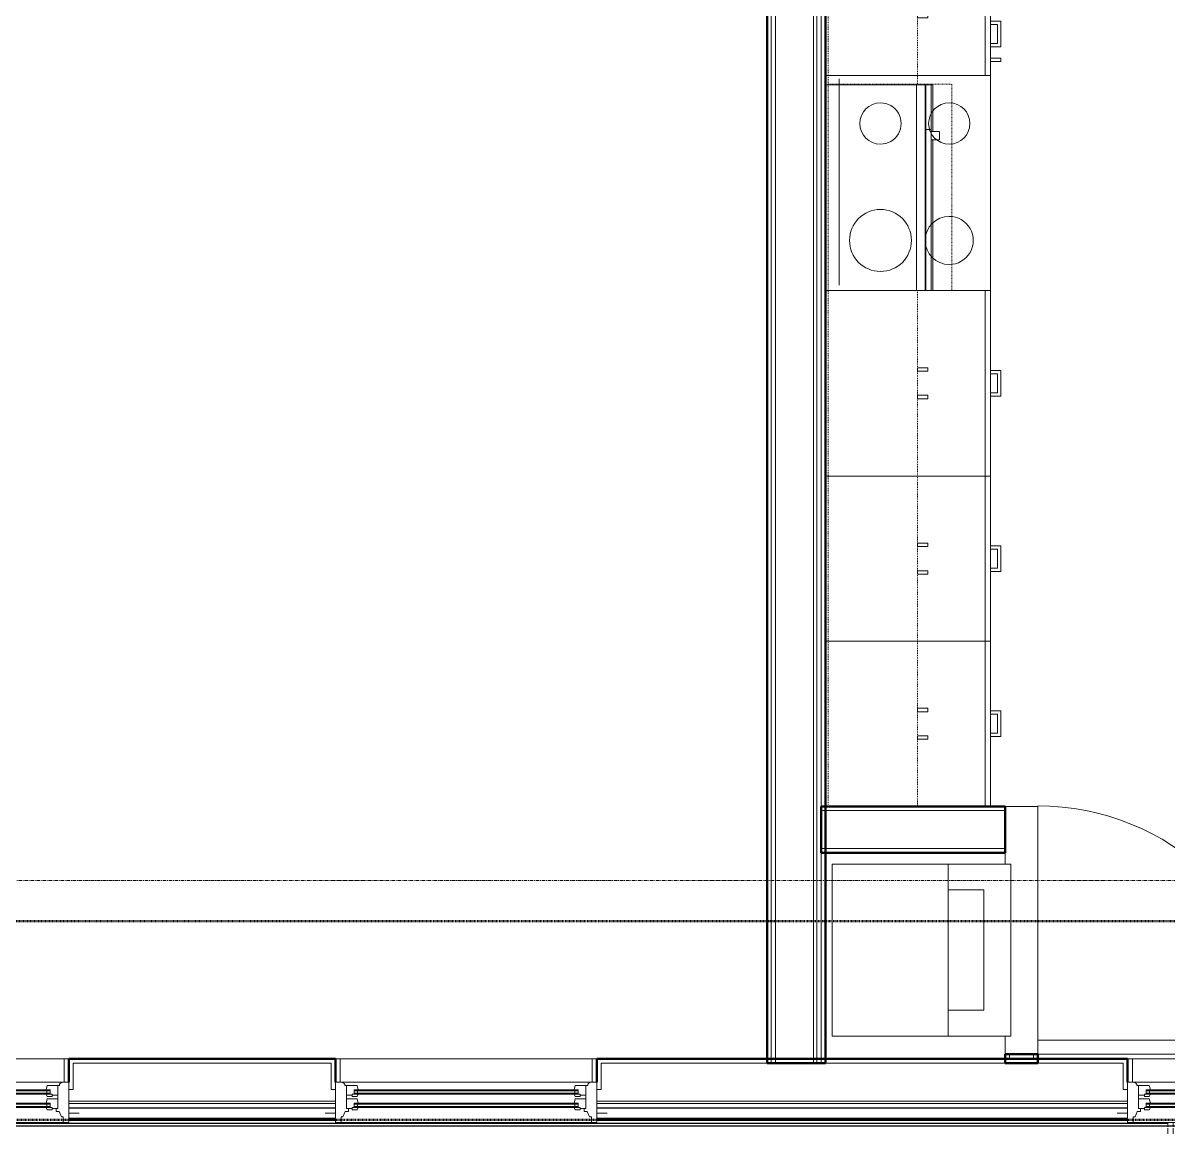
# Model space of a CAD drawing. Header units: inches. Extents: x -4218 to -1830, y 9767 to 12426.
# Drawn here: x -3028.8 to -2862.2, y 11246.4 to 11406.9 of the extents above; entities that cross this region are included whole.
import ezdxf

# ---------------------------------------------------------------- set-up
doc = ezdxf.new("R2010")
doc.units = ezdxf.units.IN
doc.header["$MEASUREMENT"] = 0
for name, pattern in [('Dash', [0.25, 0.125, -0.125]), ('Dash 1_16_', [0.125, 0.0625, -0.0625]), ('Grid Line 1_2_', [0.875, 0.5, -0.125, 0.125, -0.125]), ('Overhead', [0.15625, 0.09375, -0.0625])]:
    doc.linetypes.add(name, pattern=pattern)
for name, color, linetype, lineweight in [('0-1', 7, 'Continuous', 5), ('0-2', 10, 'Continuous', 9), ('A-DOOR-1', 10, 'Continuous', 9), ('A-DOOR-2', 50, 'Continuous', 20), ('A-GLAZ-1', 151, 'Continuous', 9), ('A-GLAZ-2', 151, 'Continuous', 20), ('A-WALL', 113, 'Continuous', 13), ('A-WALL-1', 7, 'Continuous', 50), ('A-WALL-2', 250, 'Continuous', 13), ('A-WALL-3', 10, 'Continuous', 9), ('A-WALL-4', 252, 'Continuous', 9), ('A-WALL-7', 113, 'Continuous', 9), ('A-WALL-8', 113, 'Continuous', 50), ('C-PROP-LINE-1', 91, 'Dash 1_16_', 50), ('I-WALL-1', 7, 'Continuous', 50), ('P-SANR-FIXT-1', 10, 'Continuous', 9), ('Q-CASE-1', 253, 'Continuous', 9), ('Q-CASE-2', 252, 'Continuous', 9), ('Q-CASE-3', 10, 'Continuous', 9), ('Q-CASE-4', 252, 'Dash', 9), ('Q-CASE-5', 253, 'Dash', 9), ('Q-CASE-6', 254, 'Continuous', 9), ('Q-SPCQ-1', 10, 'Continuous', 9), ('Q-SPCQ-2', 91, 'Overhead', 9), ('S-GRID-1', 1, 'Grid Line 1_2_', 9)]:
    doc.layers.add(name, color=color, linetype=linetype, lineweight=lineweight)

# ---------------------------------------------------------------- blocks, each defined once
blk = doc.blocks.new('Range - 24_ x 30_-2320547-BACKGROUND - RCP - 3RD FLOOR')
at = {"layer": 'Q-SPCQ-1'}
blk.add_line((0, 22), (30, 22), dxfattribs=at)
for centre, radius, start, end in [((6.5, 16), 4.5, 360, 180), ((23.5, 16), 3, 360, 180), ((6.5, 16), 4.5, 180, 360), ((23.5, 16), 3, 180, 0), ((6.5, 6), 3.5, 360, 180), ((23.5, 6), 3, 360, 180), ((6.5, 6), 3.5, 180, 0), ((23.5, 6), 3, 180, 360)]:
    blk.add_arc(centre, radius, start, end, dxfattribs=at)
blk = doc.blocks.new('SWING - SINGLE - FLUSH - 36_ x 80_ - OFFSET PIVOT DOOR AT MAGIC PAK AND WASHER_DRYER-3199414-BACKGROUND - RCP - 3RD FLOOR')
at = {"layer": 'A-DOOR-1'}
blk.add_arc((18, 2.37), 36.07, 93.1789, 180, dxfattribs=at)
at = {"layer": 'A-DOOR-2'}
for p, q in [((16, 2.37), (16, 38.39)), ((18, 38.39), (16, 38.39)), ((18, 2.37), (18, 38.39)), ((18, 2.37), (16, 2.37))]:
    blk.add_line(p, q, dxfattribs=at)
blk = doc.blocks.new('Stacked Washer and Dryer - 26_x25_ - Private-1352637-BACKGROUND - RCP - 3RD FLOOR')
at = {"layer": 'P-SANR-FIXT-1'}
for p, q in [((26, 12.5), (0, 12.5)), ((0, -12.5), (0, 12.5)), ((16.90625, 12.5), (16.90625, -12.5)), ((26, 12.5), (26, -12.5)), ((16.90625, 8.75), (22.09375, 8.75)), ((22.09375, 8.75), (22.09375, -8.75)), ((22.09375, -8.75), (16.90625, -8.75)), ((0, -12.5), (26, -12.5))]:
    blk.add_line(p, q, dxfattribs=at)
blk = doc.blocks.new('30quot_MicrowaveVent_11166 - 70cm miele oven-2322118-BACKGROUND - RCP - 3RD FLOOR')
at = {"layer": 'Q-CASE-1'}
for p, q in [((-14.2, 0), (-14.2, -0.38)), ((15.68, -0.38), (15.68, 0))]:
    blk.add_line(p, q, dxfattribs=at)
at = {"layer": 'Q-CASE-2'}
for p, q in [((-14.2, -0.38), (-14.2, -13.23)), ((15.68, -13.23), (15.68, -0.38)), ((-14.2, -13.23), (-14.2, -14.49)), ((15.68, -13.23), (-14.2, -13.23)), ((15.68, -14.49), (15.68, -13.23)), ((-14.2, -14.49), (15.68, -14.49)), ((9.18, -14.61), (-14.2, -14.61)), ((-14.2, -14.61), (-14.2, -15.39)), ((9.18, -14.61), (9.18, -15.39)), ((15.68, -14.61), (9.18, -14.61)), ((9.18, -14.61), (9.18, -15.39)), ((15.68, -14.61), (15.68, -15.39)), ((-14.2, -15.39), (-14.2, -15.6)), ((-14.2, -15.39), (9.18, -15.39)), ((-14.2, -15.6), (7.69, -15.6)), ((7.69, -15.39), (7.69, -16.55)), ((7.69, -16.6), (8.88, -16.6)), ((8.88, -16.55), (8.88, -15.39)), ((8.88, -15.6), (15.68, -15.6)), ((8.88, -16.55), (8.88, -16.55)), ((9.18, -15.39), (15.68, -15.39)), ((15.68, -15.6), (15.68, -15.39))]:
    blk.add_line(p, q, dxfattribs=at)
at = {"layer": 'Q-CASE-6'}
blk.add_line((15.68, 0), (-14.2, 0), dxfattribs=at)
blk = doc.blocks.new('Base Cabinet 3 Drawer 230 - Base Cabinet 3 Drawer 230 27_-2571739-BACKGROUND - RCP - 3RD FLOOR')
at = {"layer": 'Q-CASE-3'}
for p, q in [((-12.76, -23.25), (-12.76, 0)), ((-12.76, 0), (14.24, 0)), ((14.24, 0), (14.24, -23.25)), ((-12.76, -23.25), (-12.76, -24)), ((14.24, -23.25), (-12.76, -23.25)), ((14.24, -24), (14.24, -23.25)), ((-12.76, -24), (14.24, -24)), ((-0.64, -24), (-1.14, -24)), ((-1.14, -25.5), (-1.14, -24)), ((-0.64, -25), (-0.64, -24)), ((2.11, -25), (2.11, -24)), ((2.11, -24), (2.61, -24)), ((2.61, -24), (2.61, -25.5)), ((2.61, -25.5), (-1.14, -25.5)), ((-0.64, -25), (2.11, -25))]:
    blk.add_line(p, q, dxfattribs=at)
blk = doc.blocks.new('Base Cabinet 3 Drawer 230 - Base Cabinet 3 Drawer 230 24_-2554933-BACKGROUND - RCP - 3RD FLOOR')
at = {"layer": 'Q-CASE-3'}
for p, q in [((-11.26, -23.25), (-11.26, 0)), ((-11.26, 0), (12.74, 0)), ((12.74, 0), (12.74, -23.25)), ((-11.26, -23.25), (-11.26, -24)), ((12.74, -23.25), (-11.26, -23.25)), ((12.74, -24), (12.74, -23.25)), ((-11.26, -24), (12.74, -24)), ((-0.64, -24), (-1.14, -24)), ((-1.14, -25.5), (-1.14, -24)), ((-0.64, -25), (-0.64, -24)), ((2.11, -25), (2.11, -24)), ((2.11, -24), (2.61, -24)), ((2.61, -24), (2.61, -25.5)), ((2.61, -25.5), (-1.14, -25.5)), ((-0.64, -25), (2.11, -25))]:
    blk.add_line(p, q, dxfattribs=at)
blk = doc.blocks.new('Single Door 1 Drawer 211 - 211 Base Cabinet Single Door1 Drawer 12_-2709705-BACKGROUND - RCP - 3RD FLOOR')
at = {"layer": 'Q-CASE-3'}
for p, q in [((-7.14, 24), (-7.14, 25.5)), ((-7.14, 25.5), (-3.39, 25.5)), ((-3.89, 25), (-6.64, 25)), ((-6.64, 24), (-6.64, 25)), ((-3.89, 24), (-3.89, 25)), ((-3.39, 25.5), (-3.39, 24)), ((-1.27, 25.5), (-1.76, 25.5)), ((-1.76, 25.5), (-1.76, 24)), ((-1.27, 24), (-1.27, 25.5)), ((-11.26, 24), (0.74, 24)), ((-11.26, 23.25), (-11.26, 24)), ((-7.14, 24), (-6.64, 24)), ((-3.39, 24), (-3.89, 24)), ((-1.76, 24), (-1.27, 24)), ((0.74, 24), (0.74, 23.25)), ((0.74, 23.25), (-11.26, 23.25)), ((-11.26, 23.25), (-11.26, 0)), ((0.74, 0), (0.74, 23.25)), ((-11.26, 0), (0.74, 0))]:
    blk.add_line(p, q, dxfattribs=at)
blk = doc.blocks.new('Base Cabinet 3 Drawer 230 - Base Cabinet 3 Drawer 230 24_-2578604-BACKGROUND - RCP - 3RD FLOOR')
at = {"layer": 'Q-CASE-3'}
for p, q in [((-1.14, 24), (-1.14, 25.5)), ((-1.14, 25.5), (2.61, 25.5)), ((2.11, 25), (-0.64, 25)), ((-0.64, 24), (-0.64, 25)), ((2.11, 24), (2.11, 25)), ((2.61, 25.5), (2.61, 24)), ((-11.26, 24), (12.74, 24)), ((-11.26, 23.25), (-11.26, 24)), ((-1.14, 24), (-0.64, 24)), ((2.61, 24), (2.11, 24)), ((12.74, 24), (12.74, 23.25)), ((12.74, 23.25), (-11.26, 23.25)), ((-11.26, 23.25), (-11.26, 0)), ((12.74, 0), (12.74, 23.25)), ((-11.26, 0), (12.74, 0))]:
    blk.add_line(p, q, dxfattribs=at)
blk = doc.blocks.new('300 Series Wall Hung Cabinet_302 - 27_ X 24_-2766376-BACKGROUND - RCP - 3RD FLOOR')
at = {"layer": 'Q-CASE-2'}
for p, q in [((-1.76, 14.69), (-2.25, 14.69)), ((-2.25, 14.69), (-2.25, 13.19)), ((-1.76, 13.19), (-1.76, 14.69)), ((2.24, 14.69), (1.75, 14.69)), ((1.75, 14.69), (1.75, 13.19)), ((2.24, 13.19), (2.24, 14.69)), ((-2.25, 13.19), (-1.76, 13.19)), ((1.75, 13.19), (2.24, 13.19))]:
    blk.add_line(p, q, dxfattribs=at)
at = {"layer": 'Q-CASE-4'}
for p, q in [((-13.5, 0.19), (-13.5, 13.19)), ((-13.5, 13.19), (13.5, 13.19)), ((13.5, 13.19), (13.5, 0.19))]:
    blk.add_line(p, q, dxfattribs=at)
at = {"layer": 'Q-CASE-5'}
blk.add_line((13.5, 0.19), (-13.5, 0.19), dxfattribs=at)
blk = doc.blocks.new('300 Series Wall Hung Cabinet_302 - 24_ X 24_-V73-BACKGROUND - RCP - 3RD FLOOR')
at = {"layer": 'Q-CASE-2'}
for p, q in [((-1.76, -13.19), (-2.25, -13.19)), ((-2.25, -13.19), (-2.25, -14.69)), ((-1.76, -14.69), (-1.76, -13.19)), ((2.24, -13.19), (1.75, -13.19)), ((1.75, -13.19), (1.75, -14.69)), ((2.24, -14.69), (2.24, -13.19)), ((-2.25, -14.69), (-1.76, -14.69)), ((1.75, -14.69), (2.24, -14.69))]:
    blk.add_line(p, q, dxfattribs=at)
at = {"layer": 'Q-CASE-4'}
for p, q in [((-12, -0.19), (-12, -13.19)), ((12, -13.19), (12, -0.19)), ((-12, -13.19), (12, -13.19))]:
    blk.add_line(p, q, dxfattribs=at)
at = {"layer": 'Q-CASE-5'}
blk.add_line((12, -0.19), (-12, -0.19), dxfattribs=at)
blk = doc.blocks.new('300 Series Wall Hung Cabinet_302 - 24_ X 24_-2590484-BACKGROUND - RCP - 3RD FLOOR')
at = {"layer": 'Q-CASE-2'}
for p, q in [((-1.76, 14.69), (-2.25, 14.69)), ((-2.25, 14.69), (-2.25, 13.19)), ((-1.76, 13.19), (-1.76, 14.69)), ((2.24, 14.69), (1.75, 14.69)), ((1.75, 14.69), (1.75, 13.19)), ((2.24, 13.19), (2.24, 14.69)), ((-2.25, 13.19), (-1.76, 13.19)), ((1.75, 13.19), (2.24, 13.19))]:
    blk.add_line(p, q, dxfattribs=at)
at = {"layer": 'Q-CASE-4'}
for p, q in [((-12, 0.19), (-12, 13.19)), ((-12, 13.19), (12, 13.19)), ((12, 13.19), (12, 0.19))]:
    blk.add_line(p, q, dxfattribs=at)
at = {"layer": 'Q-CASE-5'}
blk.add_line((12, 0.19), (-12, 0.19), dxfattribs=at)
blk = doc.blocks.new('300 Series Wall Hung Cabinet_302 - 24_ X 24_-V76-BACKGROUND - RCP - 3RD FLOOR')
at = {"layer": 'Q-CASE-2'}
for p, q in [((-1.76, 14.69), (-2.25, 14.69)), ((-2.25, 14.69), (-2.25, 13.19)), ((-1.76, 13.19), (-1.76, 14.69)), ((2.24, 14.69), (1.75, 14.69)), ((1.75, 14.69), (1.75, 13.19)), ((2.24, 13.19), (2.24, 14.69)), ((-2.25, 13.19), (-1.76, 13.19)), ((1.75, 13.19), (2.24, 13.19))]:
    blk.add_line(p, q, dxfattribs=at)
at = {"layer": 'Q-CASE-4'}
for p, q in [((-12, 0.19), (-12, 13.19)), ((-12, 13.19), (12, 13.19))]:
    blk.add_line(p, q, dxfattribs=at)
at = {"layer": 'Q-CASE-5'}
for p, q in [((12, 13.19), (12, 0.19)), ((12, 0.19), (-12, 0.19))]:
    blk.add_line(p, q, dxfattribs=at)
blk = doc.blocks.new('Range_Hood_386 - 30_ Wide-2911716-BACKGROUND - RCP - 3RD FLOOR')
at = {"layer": 'Q-SPCQ-2'}
for p, q in [((-15, -6), (-15, 12)), ((-15, 12), (15, 12)), ((15, 12), (15, -6)), ((15, -6), (-15, -6))]:
    blk.add_line(p, q, dxfattribs=at)
blk = doc.blocks.new('CTR - 1st Phase - Unit Layouts_rvt-1-BACKGROUND - RCP - 3RD FLOOR')
at = {"layer": 'A-WALL-1'}
for p, q in [((-2912.7, 11292.98), (-2885.95, 11292.98)), ((-2912.7, 11286.23), (-2912.7, 11292.98)), ((-2885.95, 11292.98), (-2885.95, 11286.23)), ((-2885.95, 11286.23), (-2912.7, 11286.23)), ((-2885.95, 11255.64), (-2885.95, 11256.98)), ((-2885.95, 11256.98), (-2881.2, 11256.98)), ((-2881.2, 11256.98), (-2881.2, 11255.64)), ((-2885.32, 11255.64), (-2885.95, 11255.64)), ((-2881.82, 11255.64), (-2885.32, 11255.64)), ((-2881.2, 11255.64), (-2881.82, 11255.64))]:
    blk.add_line(p, q, dxfattribs=at)
at = {"layer": 'A-WALL-2'}
for p, q in [((-2885.95, 11292.36), (-2912.7, 11292.36)), ((-2885.95, 11286.86), (-2912.7, 11286.86)), ((-2885.32, 11256.27), (-2885.32, 11256.98)), ((-2881.82, 11256.27), (-2885.32, 11256.27)), ((-2881.82, 11256.27), (-2881.82, 11256.98))]:
    blk.add_line(p, q, dxfattribs=at)
at = {"layer": 'A-WALL-3'}
for p, q in [((-2885.95, 11292.98), (-2881.2, 11292.98)), ((-2881.2, 11256.98), (-2881.2, 11292.98)), ((-2885.95, 11286.23), (-2885.95, 11284.58)), ((-2885.95, 11259.58), (-2885.95, 11256.98))]:
    blk.add_line(p, q, dxfattribs=at)
at = {"layer": 'A-WALL-4'}
for p, q in [((-2885.95, 11292.98), (-2885.95, 11286.23)), ((-2885.95, 11256.98), (-2881.2, 11256.98))]:
    blk.add_line(p, q, dxfattribs=at)
at = {"layer": 'A-WALL-7'}
for p, q in [((-2912.07, 11447.24), (-2912.07, 11292.98)), ((-2912.07, 11292.98), (-2912.07, 11447.24)), ((-2888.07, 11406.61), (-2888.07, 11407.11)), ((-2888.07, 11403.86), (-2888.07, 11406.61)), ((-2888.07, 11406.61), (-2888.07, 11403.86)), ((-2888.07, 11403.36), (-2888.07, 11403.86)), ((-2888.07, 11401.74), (-2888.07, 11403.36)), ((-2888.07, 11403.36), (-2888.07, 11401.74)), ((-2888.07, 11401.25), (-2888.07, 11401.74)), ((-2888.07, 11356.36), (-2888.07, 11401.25)), ((-2888.07, 11401.25), (-2888.07, 11356.36)), ((-2888.07, 11355.86), (-2888.07, 11356.36)), ((-2888.07, 11353.11), (-2888.07, 11355.86)), ((-2888.07, 11355.86), (-2888.07, 11353.11)), ((-2888.07, 11352.61), (-2888.07, 11353.11)), ((-2888.07, 11330.86), (-2888.07, 11352.61)), ((-2888.07, 11352.61), (-2888.07, 11330.86)), ((-2888.07, 11330.36), (-2888.07, 11330.86)), ((-2888.07, 11327.61), (-2888.07, 11330.36)), ((-2888.07, 11330.36), (-2888.07, 11327.61)), ((-2888.07, 11327.11), (-2888.07, 11327.61)), ((-2888.07, 11306.86), (-2888.07, 11327.11)), ((-2888.07, 11327.11), (-2888.07, 11306.86)), ((-2888.07, 11306.36), (-2888.07, 11306.86)), ((-2888.07, 11303.61), (-2888.07, 11306.36)), ((-2888.07, 11306.36), (-2888.07, 11303.61)), ((-2888.07, 11303.11), (-2888.07, 11303.61)), ((-2888.07, 11292.98), (-2888.07, 11303.11)), ((-2888.07, 11303.11), (-2888.07, 11292.98)), ((-2912.07, 11292.98), (-2888.07, 11292.98)), ((-2888.07, 11292.98), (-2912.07, 11292.98))]:
    blk.add_line(p, q, dxfattribs=at)
at = {"layer": '0-2'}
for name, p, rotation in [('300 Series Wall Hung Cabinet_302 - 24_ X 24_-2590484-BACKGROUND - RCP - 3RD FLOOR', (-2911.89, 11409.86), 270.0000000000061), ('Single Door 1 Drawer 211 - 211 Base Cabinet Single Door1 Drawer 12_-2709705-BACKGROUND - RCP - 3RD FLOOR', (-2912.07, 11399.98), 270.000000000052), ('30quot_MicrowaveVent_11166 - 70cm miele oven-2322118-BACKGROUND - RCP - 3RD FLOOR', (-2912.07, 11382.18), 90.00000000000776), ('Range_Hood_386 - 30_ Wide-2911716-BACKGROUND - RCP - 3RD FLOOR', (-2899.7, 11382.98), 90.00000000001071), ('Range - 24_ x 30_-2320547-BACKGROUND - RCP - 3RD FLOOR', (-2888.07, 11368.74), 89.99999999994498), ('Base Cabinet 3 Drawer 230 - Base Cabinet 3 Drawer 230 27_-2571739-BACKGROUND - RCP - 3RD FLOOR', (-2912.07, 11353.74), 89.99999999996236), ('300 Series Wall Hung Cabinet_302 - 27_ X 24_-2766376-BACKGROUND - RCP - 3RD FLOOR', (-2911.89, 11354.48), 270.0000000000061), ('Base Cabinet 3 Drawer 230 - Base Cabinet 3 Drawer 230 24_-2554933-BACKGROUND - RCP - 3RD FLOOR', (-2912.07, 11328.24), 89.99999999996236), ('300 Series Wall Hung Cabinet_302 - 24_ X 24_-V73-BACKGROUND - RCP - 3RD FLOOR', (-2911.89, 11328.98), 90.00000000000617), ('Base Cabinet 3 Drawer 230 - Base Cabinet 3 Drawer 230 24_-2578604-BACKGROUND - RCP - 3RD FLOOR', (-2912.07, 11305.72), 270.000000000052), ('300 Series Wall Hung Cabinet_302 - 24_ X 24_-V76-BACKGROUND - RCP - 3RD FLOOR', (-2911.89, 11304.98), 270.0000000000061), ('SWING - SINGLE - FLUSH - 36_ x 80_ - OFFSET PIVOT DOOR AT MAGIC PAK AND WASHER_DRYER-3199414-BACKGROUND - RCP - 3RD FLOOR', (-2883.57, 11274.98), 269.99999999996)]:
    blk.add_blockref(name, p, dxfattribs=dict(at, rotation=rotation))
blk.add_blockref('Stacked Washer and Dryer - 26_x25_ - Private-1352637-BACKGROUND - RCP - 3RD FLOOR', (-2911.11, 11272.08), dxfattribs=at)
blk = doc.blocks.new('CTR - 1st Phase - Common Walls_rvt-1-BACKGROUND - RCP - 3RD FLOOR')
at = {"layer": 'A-WALL-2'}
for p, q in [((-2919.95, 11640.61), (-2919.95, 11255.64)), ((-2919.32, 11640.61), (-2919.32, 11255.64)), ((-2913.82, 11640.61), (-2913.82, 11255.64)), ((-2913.32, 11640.61), (-2913.32, 11255.64)), ((-2912.7, 11640.61), (-2912.7, 11255.64))]:
    blk.add_line(p, q, dxfattribs=at)
at = {"layer": 'I-WALL-1'}
for p, q in [((-2920.57, 11255.64), (-2920.57, 11640.61)), ((-2912.07, 11640.61), (-2912.07, 11255.64)), ((-2912.07, 11255.64), (-2920.57, 11255.64))]:
    blk.add_line(p, q, dxfattribs=at)
blk = doc.blocks.new('Basic Wall _ EXT - FIBER CEMENT - LARGE - ___-2162457-BACKGROUND - RCP - 3RD FLOOR')
at = {"layer": 'A-WALL-7'}
for p, q in [((-2983.34, 11249.14), (-3022.11, 11249.14)), ((-3022.11, 11249.14), (-2983.34, 11249.14)), ((-3022.11, 11249.11), (-2983.34, 11249.11)), ((-3022.11, 11249.11), (-2983.34, 11249.11)), ((-2868.14, 11249.14), (-2945.31, 11249.14)), ((-2945.31, 11249.14), (-2868.14, 11249.14)), ((-2945.31, 11249.11), (-2868.14, 11249.11)), ((-2945.31, 11249.11), (-2868.14, 11249.11)), ((-3400.56, 11246.52), (-2067.55, 11246.52)), ((-3400.55, 11246.51), (-2067.55, 11246.51)), ((-3400.55, 11246.51), (-2067.55, 11246.51)), ((-3400.53, 11246.5), (-2067.55, 11246.5)), ((-3400.52, 11246.48), (-2067.55, 11246.48)), ((-3400.52, 11246.48), (-2067.55, 11246.48))]:
    blk.add_line(p, q, dxfattribs=at)
blk = doc.blocks.new('Basic Wall _ EXT - FIBER CEMENT - SMALL - ___-2145931-BACKGROUND - RCP - 3RD FLOOR')
at = {"layer": 'A-WALL-7'}
for p, q in [((-3022.11, 11249.81), (-2983.34, 11249.81)), ((-3022.11, 11249.81), (-2983.34, 11249.81)), ((-2945.31, 11249.81), (-2868.14, 11249.81)), ((-2945.31, 11249.81), (-2868.14, 11249.81)), ((-3258, 11246.93), (-2862.27, 11246.93)), ((-3258, 11246.86), (-2862.27, 11246.86)), ((-3022.11, 11247.39), (-2983.34, 11247.39)), ((-3022.11, 11247.39), (-2983.34, 11247.39)), ((-3022.11, 11247.39), (-2983.34, 11247.39)), ((-2945.31, 11247.39), (-2868.14, 11247.39)), ((-2945.31, 11247.39), (-2868.14, 11247.39)), ((-2945.31, 11247.39), (-2868.14, 11247.39))]:
    blk.add_line(p, q, dxfattribs=at)
blk = doc.blocks.new('Window-Double_Hung-Andersen-400_Series-Tilt_Wash - DOUBLE HUNG - COTTAGE - 3RD FLOOR-2888224-BACKGROUND - RCP - 3RD FLOOR')
at = {"layer": 'A-GLAZ-1'}
for p, q in [((-16.29, 2.5), (-15.7, 2.5)), ((-16.29, 2.12), (-15.7, 2.12)), ((-15.82, 2.5), (-15.82, 2.12)), ((-15.7, 2.62), (15.7, 2.62)), ((-15.7, 2.5), (15.7, 2.5)), ((-15.7, 2.12), (15.7, 2.12)), ((-15.7, 2), (15.7, 2)), ((16.29, 2.5), (15.7, 2.5)), ((16.29, 2.12), (15.7, 2.12)), ((15.82, 2.5), (15.82, 2.12)), ((-16.29, 0.56), (-15.7, 0.56)), ((-16.29, 0.19), (-15.7, 0.19)), ((-15.82, 0.56), (-15.82, 0.19)), ((-15.7, 0.69), (15.7, 0.69)), ((-15.7, 0.56), (15.7, 0.56)), ((-15.7, 0.19), (15.7, 0.19)), ((-15.7, 0.06), (15.7, 0.06)), ((16.29, 0.56), (15.7, 0.56)), ((16.29, 0.19), (15.7, 0.19)), ((15.82, 0.56), (15.82, 0.19)), ((18.95, -1.06), (-18.95, -1.06)), ((-18.95, -1.06), (-18.95, -4.44)), ((-18.32, -1.06), (-18.32, -4.44)), ((18.32, -1.06), (18.32, -4.44)), ((18.95, -4.44), (18.95, -1.06)), ((-19.01, -2.44), (-19.01, -3.94)), ((-19.01, -2.44), (-18.95, -2.44)), ((18.95, -2.44), (19.01, -2.44)), ((19.01, -3.94), (19.01, -2.44)), ((-19.01, -3.94), (-18.95, -3.94)), ((-18.95, -4.44), (18.95, -4.44)), ((18.95, -3.94), (19.01, -3.94))]:
    blk.add_line(p, q, dxfattribs=at)
at = {"layer": 'A-GLAZ-2'}
for p, q in [((-19.01, 3.44), (-20.51, 3.44)), ((19.01, 4.81), (-19.01, 4.81)), ((-19.01, 4.81), (-19.01, -1.06)), ((-18.2, 4.81), (-18.2, 4)), ((-18.2, 4), (-17.92, 4)), ((-17.92, 4), (-17.61, 3.19)), ((17.92, 4), (17.61, 3.19)), ((18.2, 4), (17.92, 4)), ((18.2, 4.81), (18.2, 4)), ((19.01, -1.06), (19.01, 4.81)), ((19.01, 3.44), (20.51, 3.44)), ((-17.61, 3.19), (-17.14, 3.19)), ((-17.42, 2.75), (-16.57, 2.75)), ((-17.42, 2.75), (-17.42, -0.56)), ((-17.14, 3.19), (-17.14, 2.75)), ((-15.86, 2.97), (-16.57, 2.97)), ((-16.57, 2.62), (-16.57, 2.97)), ((-15.7, 2.62), (-16.57, 2.62)), ((-16.29, 2.62), (-16.29, 2)), ((-15.7, 2), (-16.29, 2)), ((-15.86, 2.97), (-15.7, 2.62)), ((-15.86, 1.37), (-15.7, 2)), ((15.86, 2.97), (15.7, 2.62)), ((15.7, 2.62), (16.57, 2.62)), ((15.7, 2), (16.29, 2)), ((15.86, 1.37), (15.7, 2)), ((15.86, 2.97), (16.57, 2.97)), ((16.29, 2.62), (16.29, 2)), ((16.57, 2.62), (16.57, 2.97)), ((17.42, 2.75), (16.57, 2.75)), ((17.14, 3.19), (17.14, 2.75)), ((17.61, 3.19), (17.14, 3.19)), ((17.42, 2.75), (17.42, -0.56)), ((-17.42, 1.37), (-15.86, 1.37)), ((-17.42, 0.81), (-16.57, 0.81)), ((-15.86, 1.03), (-16.57, 1.03)), ((-16.57, 0.69), (-16.57, 1.03)), ((-15.7, 0.69), (-16.57, 0.69)), ((-16.29, 0.69), (-16.29, 0.06)), ((-15.7, 0.06), (-16.29, 0.06)), ((-15.86, 1.03), (-15.7, 0.69)), ((-15.86, -0.56), (-15.7, 0.06)), ((15.86, 1.03), (15.7, 0.69)), ((15.7, 0.69), (16.57, 0.69)), ((15.7, 0.06), (16.29, 0.06)), ((15.86, -0.56), (15.7, 0.06)), ((17.42, 1.37), (15.86, 1.37)), ((15.86, 1.03), (16.57, 1.03)), ((16.29, 0.69), (16.29, 0.06)), ((16.57, 0.69), (16.57, 1.03)), ((17.42, 0.81), (16.57, 0.81)), ((-19.01, -1.06), (19.01, -1.06)), ((-17.67, -0.78), (-18, -1.06)), ((-17.67, -0.78), (-17.67, -0.56)), ((-17.67, -0.56), (-15.86, -0.56)), ((17.67, -0.56), (15.86, -0.56)), ((17.67, -0.78), (17.67, -0.56)), ((17.67, -0.78), (18, -1.06))]:
    blk.add_line(p, q, dxfattribs=at)
blk = doc.blocks.new('Window-Double_Hung-Andersen-400_Series-Tilt_Wash - DOUBLE HUNG - COTTAGE - 3RD FLOOR-V100-BACKGROUND - RCP - 3RD FLOOR')
at = {"layer": 'A-GLAZ-1'}
for p, q in [((-16.29, 2.5), (-15.7, 2.5)), ((-16.29, 2.12), (-15.7, 2.12)), ((-15.82, 2.5), (-15.82, 2.12)), ((-15.7, 2.62), (15.7, 2.62)), ((-15.7, 2.5), (15.7, 2.5)), ((-15.7, 2.12), (15.7, 2.12)), ((-15.7, 2), (15.7, 2)), ((16.29, 2.5), (15.7, 2.5)), ((16.29, 2.12), (15.7, 2.12)), ((15.82, 2.5), (15.82, 2.12)), ((-16.29, 0.56), (-15.7, 0.56)), ((-16.29, 0.19), (-15.7, 0.19)), ((-15.82, 0.56), (-15.82, 0.19)), ((-15.7, 0.69), (15.7, 0.69)), ((-15.7, 0.56), (15.7, 0.56)), ((-15.7, 0.19), (15.7, 0.19)), ((-15.7, 0.06), (15.7, 0.06)), ((16.29, 0.56), (15.7, 0.56)), ((16.29, 0.19), (15.7, 0.19)), ((15.82, 0.56), (15.82, 0.19)), ((18.95, -1.06), (-18.95, -1.06)), ((-18.95, -1.06), (-18.95, -4.44)), ((-18.32, -1.06), (-18.32, -4.44)), ((18.32, -1.06), (18.32, -4.44)), ((18.95, -4.44), (18.95, -1.06)), ((-19.01, -2.44), (-19.01, -3.94)), ((-19.01, -2.44), (-18.95, -2.44)), ((18.95, -2.44), (19.01, -2.44)), ((19.01, -3.94), (19.01, -2.44)), ((-19.01, -3.94), (-18.95, -3.94)), ((-18.95, -4.44), (18.95, -4.44)), ((18.95, -3.94), (19.01, -3.94))]:
    blk.add_line(p, q, dxfattribs=at)
at = {"layer": 'A-GLAZ-2'}
for p, q in [((-19.01, 3.44), (-20.34, 3.44)), ((19.01, 4.81), (-19.01, 4.81)), ((-19.01, 4.81), (-19.01, -1.06)), ((-18.2, 4.81), (-18.2, 4)), ((-18.2, 4), (-17.92, 4)), ((-17.92, 4), (-17.61, 3.19)), ((17.92, 4), (17.61, 3.19)), ((18.2, 4), (17.92, 4)), ((18.2, 4.81), (18.2, 4)), ((19.01, -1.06), (19.01, 4.81)), ((19.01, 3.44), (20.51, 3.44)), ((-17.61, 3.19), (-17.14, 3.19)), ((-17.42, 2.75), (-16.57, 2.75)), ((-17.42, 2.75), (-17.42, -0.56)), ((-17.14, 3.19), (-17.14, 2.75)), ((-15.86, 2.97), (-16.57, 2.97)), ((-16.57, 2.62), (-16.57, 2.97)), ((-15.7, 2.62), (-16.57, 2.62)), ((-16.29, 2.62), (-16.29, 2)), ((-15.7, 2), (-16.29, 2)), ((-15.86, 2.97), (-15.7, 2.62)), ((-15.86, 1.37), (-15.7, 2)), ((15.86, 2.97), (15.7, 2.62)), ((15.7, 2.62), (16.57, 2.62)), ((15.7, 2), (16.29, 2)), ((15.86, 1.37), (15.7, 2)), ((15.86, 2.97), (16.57, 2.97)), ((16.29, 2.62), (16.29, 2)), ((16.57, 2.62), (16.57, 2.97)), ((17.42, 2.75), (16.57, 2.75)), ((17.14, 3.19), (17.14, 2.75)), ((17.61, 3.19), (17.14, 3.19)), ((17.42, 2.75), (17.42, -0.56)), ((-17.42, 1.37), (-15.86, 1.37)), ((-17.42, 0.81), (-16.57, 0.81)), ((-15.86, 1.03), (-16.57, 1.03)), ((-16.57, 0.69), (-16.57, 1.03)), ((-15.7, 0.69), (-16.57, 0.69)), ((-16.29, 0.69), (-16.29, 0.06)), ((-15.7, 0.06), (-16.29, 0.06)), ((-15.86, 1.03), (-15.7, 0.69)), ((-15.86, -0.56), (-15.7, 0.06)), ((15.86, 1.03), (15.7, 0.69)), ((15.7, 0.69), (16.57, 0.69)), ((15.7, 0.06), (16.29, 0.06)), ((15.86, -0.56), (15.7, 0.06)), ((17.42, 1.37), (15.86, 1.37)), ((15.86, 1.03), (16.57, 1.03)), ((16.29, 0.69), (16.29, 0.06)), ((16.57, 0.69), (16.57, 1.03)), ((17.42, 0.81), (16.57, 0.81)), ((-19.01, -1.06), (19.01, -1.06)), ((-17.67, -0.78), (-18, -1.06)), ((-17.67, -0.78), (-17.67, -0.56)), ((-17.67, -0.56), (-15.86, -0.56)), ((17.67, -0.56), (15.86, -0.56)), ((17.67, -0.78), (17.67, -0.56)), ((17.67, -0.78), (18, -1.06))]:
    blk.add_line(p, q, dxfattribs=at)
blk = doc.blocks.new('Walls 91 - Walls 1-2572979-BACKGROUND - RCP - 3RD FLOOR')
at = {"layer": 'A-WALL-7'}
for p, q in [((-2862.27, 11246.52), (-2862.27, 11247.01)), ((-2862.27, 11246.37), (-2862.27, 11246.51)), ((-2862.27, 11203.04), (-2862.27, 11246.2)), ((-2861.52, 11247.01), (-2861.52, 11246.52)), ((-2861.52, 11246.51), (-2861.52, 11246.37)), ((-2861.52, 11246.2), (-2861.52, 11203.04))]:
    blk.add_line(p, q, dxfattribs=at)
at = {"layer": 'A-WALL-8', "flags": 128}
for points in [[(-2862.27, 11203.04), (-2862.25, 11203.14), (-2862.22, 11203.24), (-2862.17, 11203.32), (-2862.1, 11203.39), (-2862.02, 11203.44), (-2861.94, 11203.47), (-2861.85, 11203.47), (-2861.76, 11203.44), (-2861.68, 11203.39), (-2861.61, 11203.32), (-2861.56, 11203.24), (-2861.53, 11203.14), (-2861.52, 11203.04)], [(-2861.52, 11203.04), (-2861.53, 11202.93), (-2861.56, 11202.84), (-2861.61, 11202.75), (-2861.68, 11202.68), (-2861.76, 11202.63), (-2861.85, 11202.61), (-2861.94, 11202.61), (-2862.02, 11202.63), (-2862.1, 11202.68), (-2862.17, 11202.75), (-2862.22, 11202.84), (-2862.25, 11202.93), (-2862.27, 11203.04)]]:
    blk.add_lwpolyline(points, dxfattribs=at)
blk = doc.blocks.new('Family - ___-2835860-BACKGROUND - RCP - 3RD FLOOR')
at = {"layer": 'C-PROP-LINE-1'}
blk.add_line((-2067.55, 11247.39), (-3401.42, 11247.39), dxfattribs=at)
blk = doc.blocks.new('Family - ___-2835903-BACKGROUND - RCP - 3RD FLOOR')
at = {"layer": 'C-PROP-LINE-1'}
blk.add_line((-2096.45, 11276.29), (-3400.92, 11276.29), dxfattribs=at)
blk = doc.blocks.new('Family - ___-2835932-BACKGROUND - RCP - 3RD FLOOR')
at = {"layer": 'C-PROP-LINE-1'}
blk.add_line((-2067.55, 11247.39), (-3401.42, 11247.39), dxfattribs=at)

msp = doc.modelspace()

# ---------------------------------------------------------------- linework, layer by layer
at = {"layer": 'A-WALL'}
for p, q in [((-3021.49, 11251.83), (-3021.49, 11255.64)), ((-3021.49, 11255.64), (-2983.96, 11255.64)), ((-2983.96, 11255.64), (-2983.96, 11251.83)), ((-2944.69, 11251.83), (-2944.69, 11255.64)), ((-2944.69, 11255.64), (-2868.76, 11255.64)), ((-2868.76, 11255.64), (-2868.76, 11251.83)), ((-3021.49, 11251.83), (-3022.11, 11251.83)), ((-2983.34, 11251.83), (-2983.96, 11251.83)), ((-2944.69, 11251.83), (-2945.31, 11251.83)), ((-2868.14, 11251.83), (-2868.76, 11251.83)), ((-2983.34, 11250.14), (-3022.11, 11250.14)), ((-2983.34, 11249.14), (-3022.11, 11249.14)), ((-2868.14, 11250.14), (-2945.31, 11250.14)), ((-2868.14, 11249.14), (-2945.31, 11249.14)), ((-2983.34, 11247.64), (-3022.11, 11247.64)), ((-2868.14, 11247.64), (-2945.31, 11247.64))]:
    msp.add_line(p, q, dxfattribs=at)
at = {"layer": 'A-WALL-7'}
for p, q in [((-3022.17, 11256.26), (-2983.27, 11256.26)), ((-2945.31, 11256.26), (-2945.37, 11256.26)), ((-2868.07, 11256.26), (-2868.14, 11256.26))]:
    msp.add_line(p, q, dxfattribs=at)
at = {"layer": 'A-WALL-8'}
for p, q in [((-3022.11, 11256.26), (-2983.34, 11256.26)), ((-3022.11, 11252.89), (-3022.11, 11256.26)), ((-2983.34, 11256.26), (-2983.34, 11252.89)), ((-2945.31, 11256.26), (-2868.14, 11256.26)), ((-2945.31, 11252.89), (-2945.31, 11256.26)), ((-2868.14, 11256.26), (-2868.14, 11252.89)), ((-2983.34, 11247.39), (-3022.11, 11247.39)), ((-2868.14, 11247.39), (-2945.31, 11247.39))]:
    msp.add_line(p, q, dxfattribs=at)
at = {"layer": 'S-GRID-1'}
msp.add_line((-1830.2, 11282.19), (-4168.71, 11282.19), dxfattribs=at)

# ---------------------------------------------------------------- block references
at = {"layer": '0-1'}
for name in ['CTR - 1st Phase - Unit Layouts_rvt-1-BACKGROUND - RCP - 3RD FLOOR', 'CTR - 1st Phase - Common Walls_rvt-1-BACKGROUND - RCP - 3RD FLOOR']:
    msp.add_blockref(name, (0, 0), dxfattribs=at)
at = {"layer": 'A-GLAZ-1', "rotation": 180}
for name, p in [('Window-Double_Hung-Andersen-400_Series-Tilt_Wash - DOUBLE HUNG - COTTAGE - 3RD FLOOR-2888224-BACKGROUND - RCP - 3RD FLOOR', (-3041.12, 11251.83)), ('Window-Double_Hung-Andersen-400_Series-Tilt_Wash - DOUBLE HUNG - COTTAGE - 3RD FLOOR-2888224-BACKGROUND - RCP - 3RD FLOOR', (-2964.32, 11251.83)), ('Window-Double_Hung-Andersen-400_Series-Tilt_Wash - DOUBLE HUNG - COTTAGE - 3RD FLOOR-V100-BACKGROUND - RCP - 3RD FLOOR', (-2849.12, 11251.83))]:
    msp.add_blockref(name, p, dxfattribs=at)
at = {"layer": 'A-WALL-7'}
for name in ['Basic Wall _ EXT - FIBER CEMENT - SMALL - ___-2145931-BACKGROUND - RCP - 3RD FLOOR', 'Basic Wall _ EXT - FIBER CEMENT - LARGE - ___-2162457-BACKGROUND - RCP - 3RD FLOOR', 'Walls 91 - Walls 1-2572979-BACKGROUND - RCP - 3RD FLOOR']:
    msp.add_blockref(name, (0, 0), dxfattribs=at)
at = {"layer": 'C-PROP-LINE-1'}
for name in ['Family - ___-2835860-BACKGROUND - RCP - 3RD FLOOR', 'Family - ___-2835932-BACKGROUND - RCP - 3RD FLOOR', 'Family - ___-2835903-BACKGROUND - RCP - 3RD FLOOR']:
    msp.add_blockref(name, (0, 0), dxfattribs=at)

doc.saveas('drawing.dxf')
